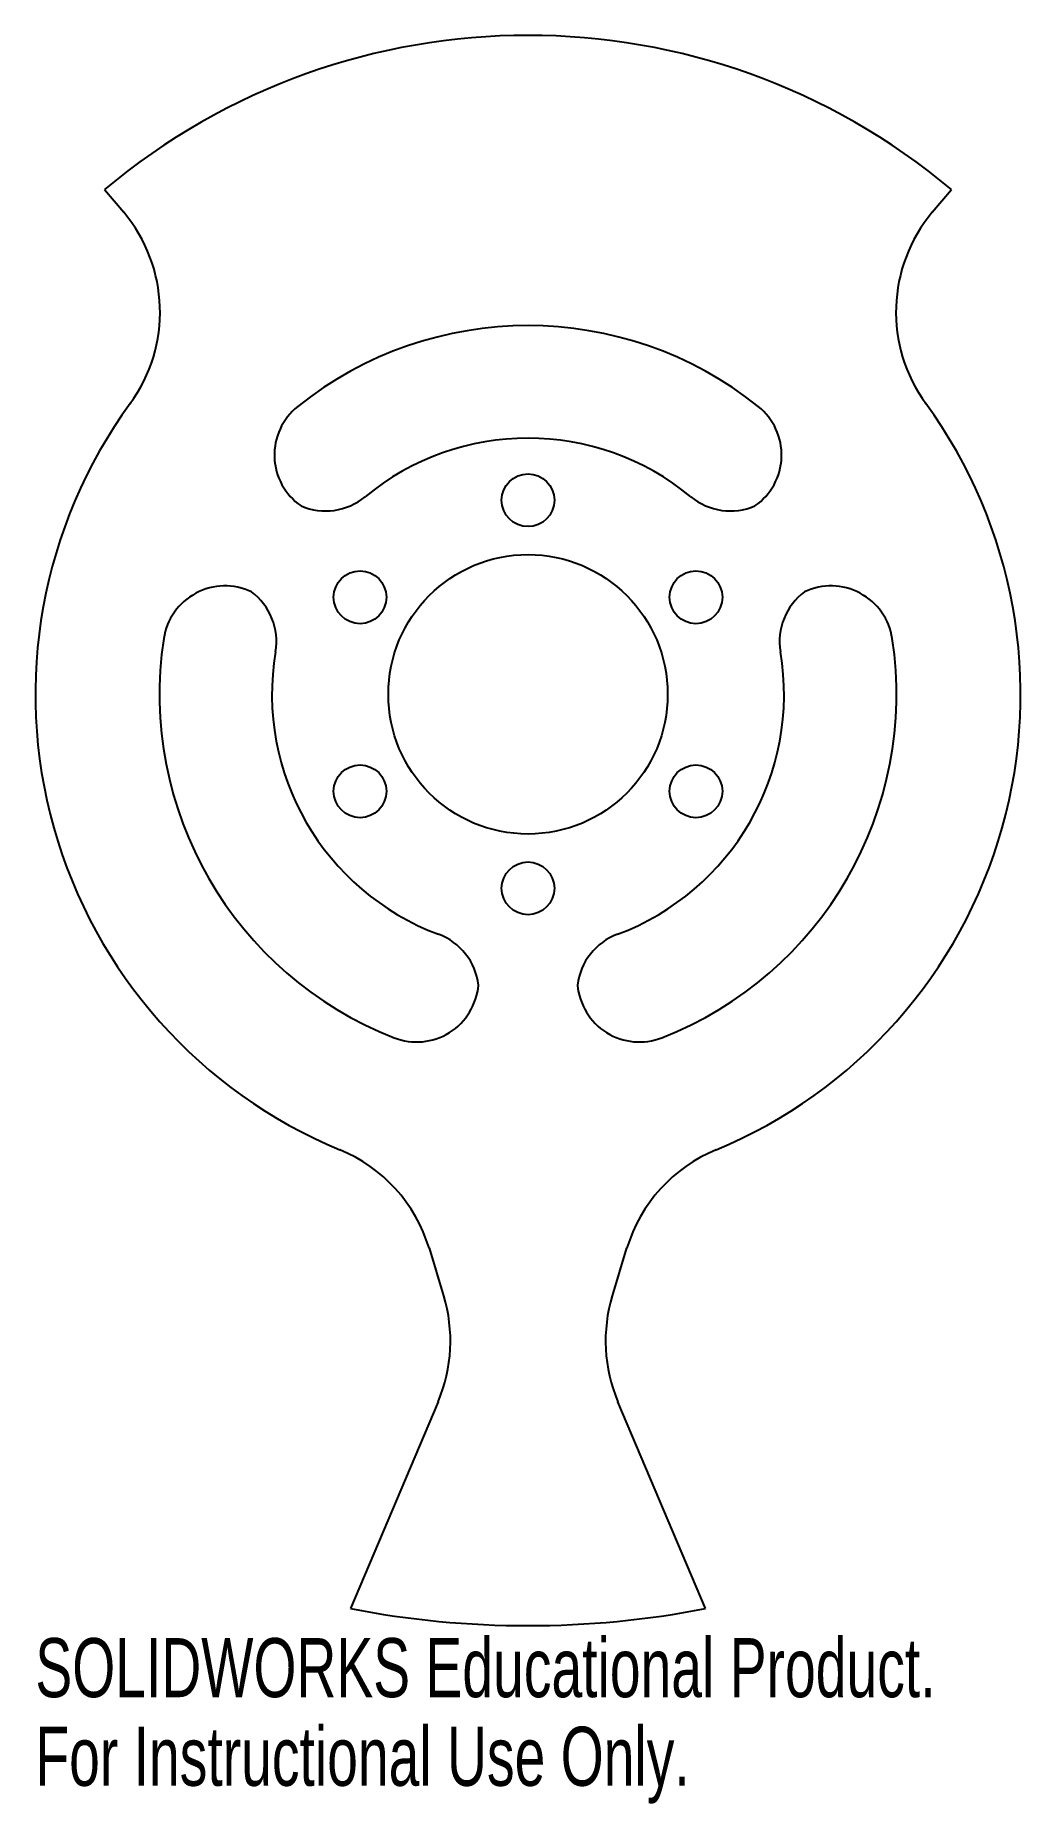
# Model space of a CAD drawing. Header units: inches. Extents: x -1.59 to 1.59, y -3.57 to 2.12.
import ezdxf

# ---------------------------------------------------------------- set-up
doc = ezdxf.new("R2010")
doc.units = ezdxf.units.IN
doc.header["$MEASUREMENT"] = 0
doc.styles.add('SLDTEXTSTYLE0', font='TXT', dxfattribs={"width": 0.7})

msp = doc.modelspace()

# ---------------------------------------------------------------- linework, layer by layer
at = {"color": 7, "linetype": 'Continuous', "lineweight": 25}
for p, q in [((-1.3643, 1.6259), (-1.3028, 1.5526)), ((1.3028, 1.5526), (1.3643, 1.6259)), ((-0.3188, -1.7832), (-0.2718, -1.9372)), ((0.2718, -1.9372), (0.3188, -1.7832)), ((-0.2897, -2.2787), (-0.5724, -2.9449)), ((0.5724, -2.9449), (0.2897, -2.2787))]:
    msp.add_line(p, q, dxfattribs=at)
for centre, radius in [((0, 0.625), 0.085), ((0, 0), 0.45), ((-0.5413, 0.3125), 0.085), ((0.5413, 0.3125), 0.085), ((-0.5413, -0.3125), 0.085), ((0.5413, -0.3125), 0.085), ((0, -0.625), 0.085)]:
    msp.add_circle(centre, radius, dxfattribs=at)
for centre, radius, start, end in [((0, 0), 2.1225, 50, 130), ((-1.6858, 1.2312), 0.5, 323.8583, 40), ((1.6858, 1.2312), 0.5, 140, 216.1417), ((0, 0), 1.1875, 51.318, 128.682), ((0, 0), 1.5875, 143.8583, 247.555), ((-0.6172, 0.7709), 0.2, 128.682, 235.2015), ((0, 0), 1.5875, 292.445, 36.1417), ((0.6172, 0.7709), 0.2, 304.7985, 51.318), ((0, 0), 0.825, 50.4601, 129.5399), ((-0.6525, 0.7905), 0.2, 246.7985, 309.5399), ((0.6525, 0.7905), 0.2, 230.4601, 293.2015), ((-0.9762, 0.1491), 0.2, 64.7985, 171.318), ((0.9762, 0.1491), 0.2, 8.682, 115.2015), ((-1.0108, 0.1699), 0.2, 350.4601, 53.2015), ((1.0108, 0.1699), 0.2, 126.7985, 189.5399), ((0, 0), 1.1875, 171.318, 248.682), ((0, 0), 1.1875, 291.318, 8.682), ((0, 0), 0.825, 170.4601, 249.5399), ((0, 0), 0.825, 290.4601, 9.5399), ((-0.3583, -0.9603), 0.2, 6.7985, 69.5399), ((0.3583, -0.9603), 0.2, 110.4601, 173.2015), ((-0.359, -0.9199), 0.2, 248.682, 355.2015), ((0.359, -0.9199), 0.2, 184.7985, 291.318), ((-0.797, -1.9294), 0.5, 17, 67.555), ((0.797, -1.9294), 0.5, 112.445, 163), ((-0.7499, -2.0834), 0.5, 337, 17), ((0.7499, -2.0834), 0.5, 163, 203), ((0, 0), 3, 259, 281)]:
    msp.add_arc(centre, radius, start, end, dxfattribs=at)

# ---------------------------------------------------------------- texts
at = {"color": 7, "linetype": 'Continuous', "char_height": 0.1903, "attachment_point": 1, "style": 'SLDTEXTSTYLE0'}
for s, insert in [('SOLIDWORKS Educational Product.', (-1.5875, -3.0401)), ('For Instructional Use Only.', (-1.5875, -3.3256))]:
    msp.add_mtext(s, dxfattribs=dict(at, insert=insert))

doc.saveas('drawing.dxf')
